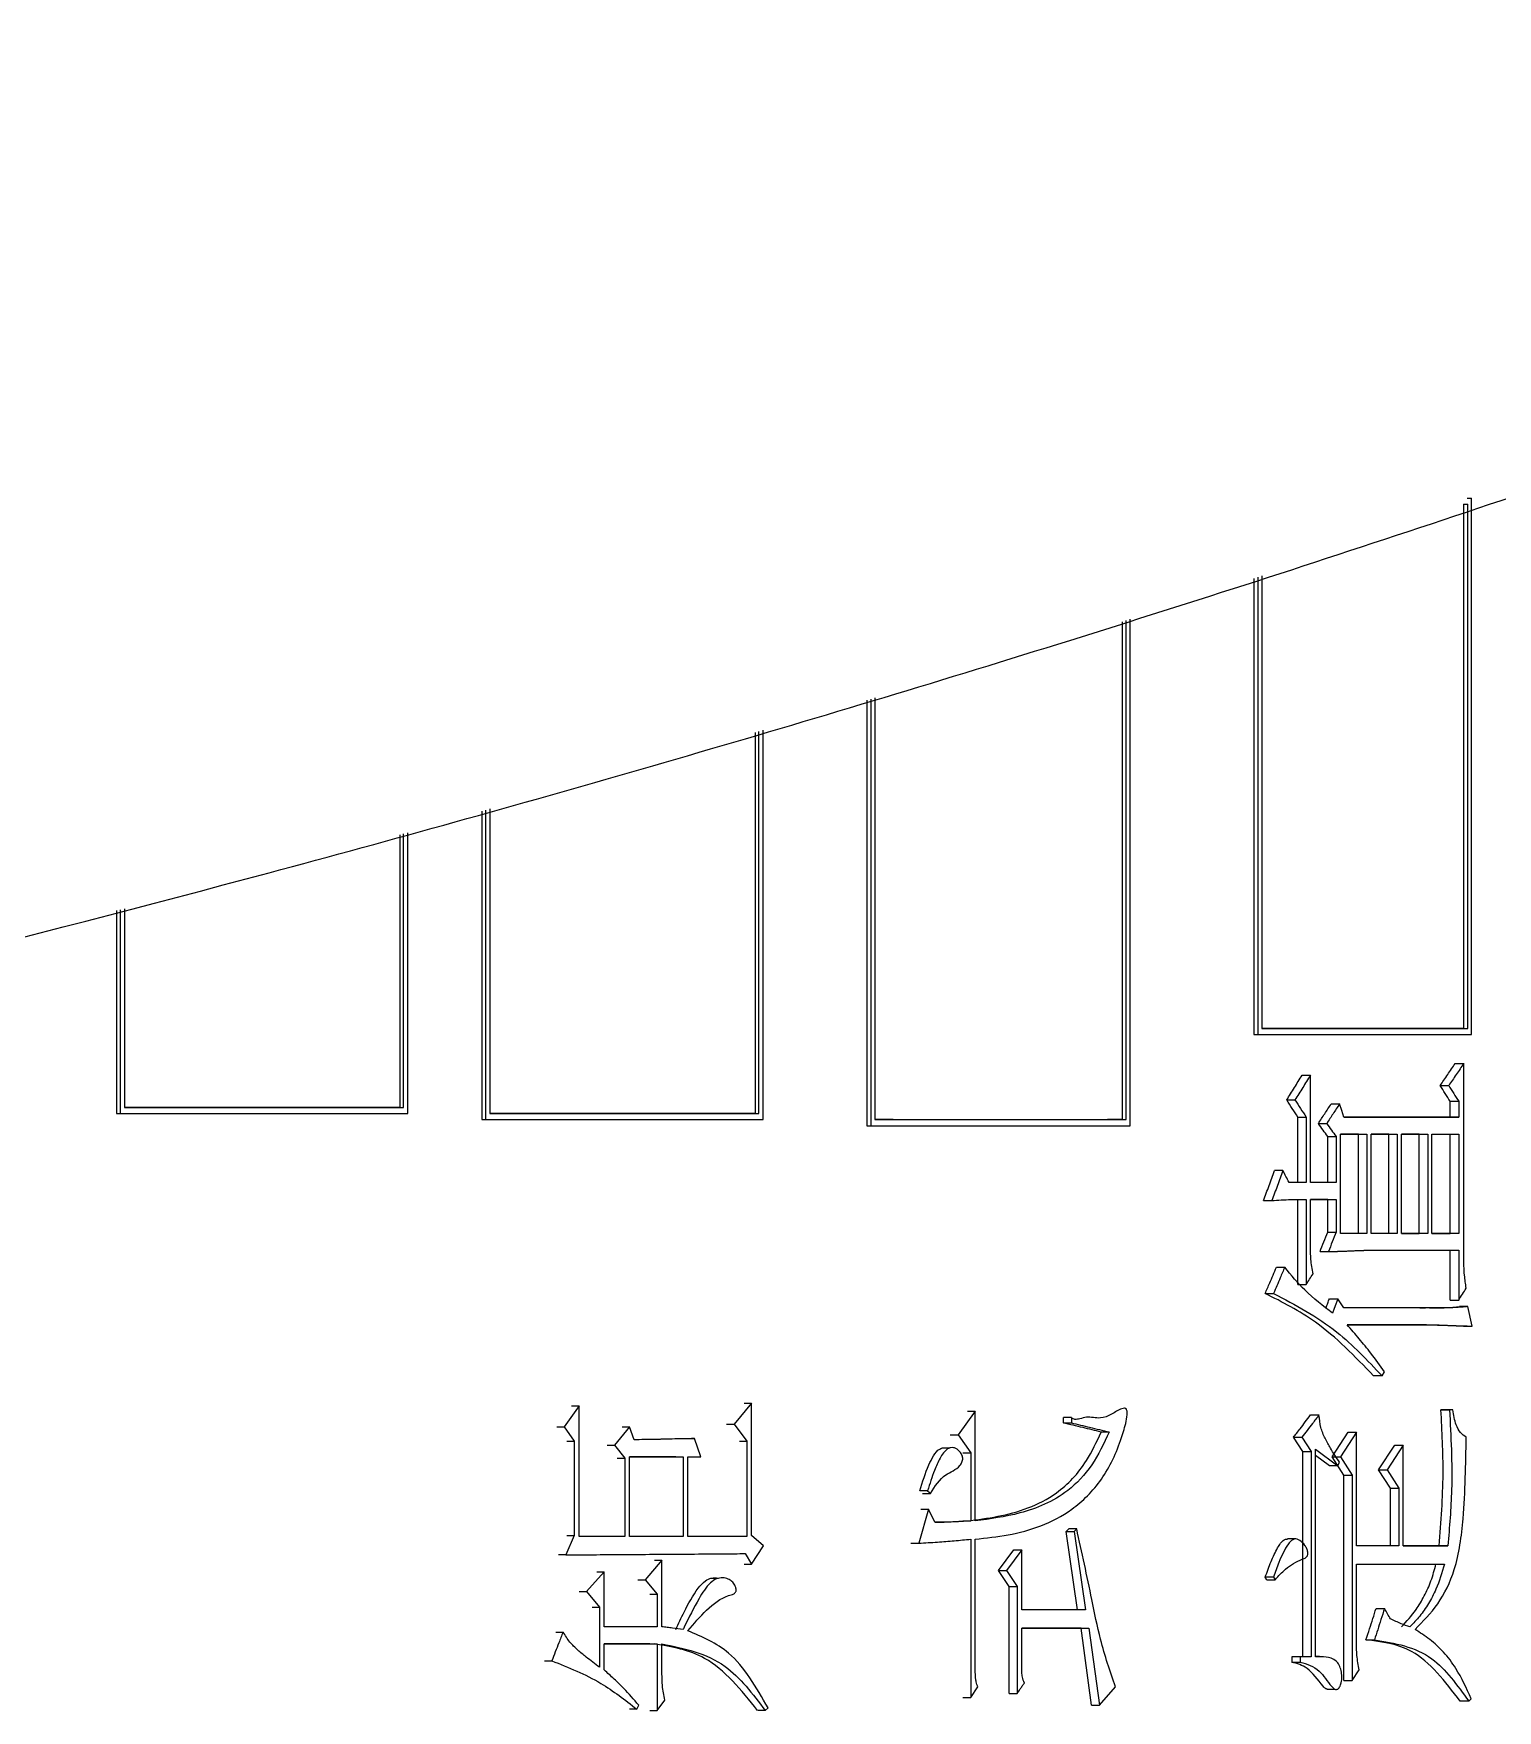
# Model space of a CAD drawing. Header units: millimetres. Extents: x 2404 to 4548, y 1024 to 2541.
# Drawn here: x 3312.78 to 3324.9, y 1251.01 to 1264.89 of the extents above; entities that cross this region are included whole.
import ezdxf

# ---------------------------------------------------------------- set-up
doc = ezdxf.new("R2010")
doc.units = ezdxf.units.MM

msp = doc.modelspace()

# ---------------------------------------------------------------- linework, layer by layer
at = {"color": 7, "linetype": 'Continuous', "lineweight": 25}
for p, q in [((3324.652, 1261.047), (3324.688, 1261.047)), ((3324.688, 1256.607), (3324.688, 1261.047)), ((3324.621, 1260.997), (3324.656, 1260.997)), ((3324.621, 1260.997), (3324.621, 1256.657)), ((3324.656, 1256.657), (3324.656, 1260.997)), ((3322.884, 1260.381), (3322.884, 1256.607)), ((3322.918, 1260.393), (3322.918, 1256.607)), ((3322.951, 1260.403), (3322.951, 1256.657)), ((3321.795, 1260.022), (3321.795, 1255.903)), ((3321.829, 1255.903), (3321.829, 1260.033)), ((3321.862, 1255.853), (3321.862, 1260.044)), ((3319.714, 1259.383), (3319.714, 1255.853)), ((3319.748, 1259.393), (3319.748, 1255.903)), ((3319.682, 1259.374), (3319.682, 1255.853)), ((3318.756, 1259.107), (3318.756, 1255.953)), ((3318.788, 1255.953), (3318.788, 1259.116)), ((3318.823, 1255.903), (3318.823, 1259.126)), ((3316.494, 1258.455), (3316.494, 1255.903)), ((3316.524, 1258.463), (3316.524, 1255.903)), ((3316.56, 1258.474), (3316.56, 1255.953)), ((3315.845, 1256.003), (3315.845, 1258.267)), ((3315.881, 1255.953), (3315.881, 1258.278)), ((3315.815, 1258.259), (3315.815, 1256.003)), ((3313.47, 1257.633), (3313.47, 1255.953)), ((3313.498, 1257.639), (3313.498, 1255.953)), ((3313.535, 1257.649), (3313.535, 1256.003)), ((3322.884, 1256.607), (3324.652, 1256.607)), ((3322.884, 1256.607), (3322.918, 1256.607)), ((3322.918, 1256.607), (3324.688, 1256.607)), ((3322.951, 1256.657), (3324.656, 1256.657)), ((3324.621, 1256.657), (3322.951, 1256.657)), ((3324.621, 1256.657), (3324.656, 1256.657)), ((3324.652, 1256.607), (3324.688, 1256.607)), ((3324.552, 1256.368), (3324.623, 1256.368)), ((3323.284, 1256.271), (3323.353, 1256.271)), ((3323.353, 1255.384), (3323.353, 1256.271)), ((3324.427, 1256.185), (3324.498, 1256.185)), ((3323.157, 1256.066), (3323.225, 1256.066)), ((3324.51, 1256.055), (3324.581, 1256.055)), ((3324.51, 1255.925), (3324.51, 1256.055)), ((3324.581, 1256.055), (3324.581, 1255.925)), ((3313.47, 1255.953), (3315.852, 1255.953)), ((3313.47, 1255.953), (3313.498, 1255.953)), ((3315.815, 1256.003), (3315.845, 1256.003)), ((3315.852, 1255.953), (3315.881, 1255.953)), ((3318.756, 1255.953), (3318.788, 1255.953)), ((3323.249, 1255.925), (3323.318, 1255.925)), ((3323.249, 1255.384), (3323.249, 1255.925)), ((3323.318, 1255.925), (3323.318, 1255.384)), ((3323.525, 1256.033), (3323.594, 1256.033)), ((3324.581, 1255.925), (3323.629, 1255.925)), ((3323.629, 1255.925), (3324.51, 1255.925)), ((3324.51, 1255.925), (3324.581, 1255.925)), ((3316.494, 1255.903), (3318.792, 1255.903)), ((3316.494, 1255.903), (3316.524, 1255.903)), ((3318.792, 1255.903), (3318.823, 1255.903)), ((3319.682, 1255.853), (3319.748, 1255.853)), ((3319.682, 1255.853), (3319.714, 1255.853)), ((3319.9, 1255.903), (3319.748, 1255.903)), ((3320.24, 1255.853), (3321.828, 1255.853)), ((3321.795, 1255.903), (3321.674, 1255.903)), ((3321.795, 1255.903), (3321.829, 1255.903)), ((3321.828, 1255.853), (3321.862, 1255.853)), ((3323.419, 1255.871), (3323.488, 1255.871)), ((3323.601, 1254.962), (3323.601, 1255.784)), ((3323.601, 1255.784), (3323.819, 1255.784)), ((3323.75, 1255.784), (3323.601, 1255.784)), ((3323.75, 1255.784), (3323.819, 1255.784)), ((3323.75, 1254.962), (3323.75, 1255.784)), ((3323.819, 1255.784), (3323.819, 1254.962)), ((3323.855, 1254.962), (3323.855, 1255.784)), ((3323.855, 1255.784), (3324.072, 1255.784)), ((3324.002, 1255.784), (3323.855, 1255.784)), ((3324.002, 1255.784), (3324.072, 1255.784)), ((3324.002, 1254.962), (3324.002, 1255.784)), ((3324.072, 1255.784), (3324.072, 1254.962)), ((3324.107, 1254.962), (3324.107, 1255.784)), ((3324.107, 1255.784), (3324.324, 1255.784)), ((3324.253, 1255.784), (3324.107, 1255.784)), ((3324.253, 1255.784), (3324.324, 1255.784)), ((3324.253, 1254.962), (3324.253, 1255.784)), ((3324.324, 1255.784), (3324.324, 1254.962)), ((3324.358, 1254.962), (3324.358, 1255.784)), ((3324.358, 1255.784), (3324.581, 1255.784)), ((3324.51, 1254.962), (3324.51, 1255.784)), ((3324.581, 1255.784), (3324.581, 1254.962)), ((3323.496, 1255.763), (3323.566, 1255.763)), ((3323.496, 1255.384), (3323.496, 1255.763)), ((3323.566, 1255.763), (3323.566, 1255.384)), ((3323.126, 1255.481), (3323.057, 1255.481)), ((3323.318, 1255.384), (3323.176, 1255.384)), ((3323.566, 1255.384), (3323.353, 1255.384)), ((3322.965, 1255.233), (3323.033, 1255.233)), ((3323.249, 1254.54), (3323.249, 1255.243)), ((3323.318, 1255.243), (3323.318, 1254.54)), ((3323.353, 1255.243), (3323.566, 1255.243)), ((3323.353, 1254.843), (3323.353, 1255.243)), ((3323.496, 1255.243), (3323.353, 1255.243)), ((3323.496, 1255.243), (3323.566, 1255.243)), ((3323.496, 1254.973), (3323.496, 1255.243)), ((3323.566, 1255.243), (3323.566, 1254.973)), ((3323.496, 1254.973), (3323.566, 1254.973)), ((3323.819, 1254.962), (3323.601, 1254.962)), ((3324.072, 1254.962), (3323.855, 1254.962)), ((3324.324, 1254.962), (3324.107, 1254.962)), ((3324.107, 1254.962), (3324.253, 1254.962)), ((3324.324, 1254.962), (3324.253, 1254.962)), ((3324.581, 1254.962), (3324.358, 1254.962)), ((3324.358, 1254.962), (3324.51, 1254.962)), ((3324.581, 1254.962), (3324.51, 1254.962)), ((3323.433, 1254.811), (3323.502, 1254.811)), ((3323.798, 1254.822), (3324.581, 1254.822)), ((3324.51, 1254.41), (3324.51, 1254.822)), ((3324.581, 1254.822), (3324.581, 1254.41)), ((3323.071, 1254.681), (3323.14, 1254.681)), ((3323.249, 1254.54), (3323.318, 1254.54)), ((3322.979, 1254.465), (3323.048, 1254.465)), ((3323.51, 1254.421), (3323.58, 1254.421)), ((3323.629, 1254.346), (3323.58, 1254.421)), ((3324.51, 1254.41), (3324.581, 1254.41)), ((3324.331, 1254.346), (3323.629, 1254.346)), ((3324.26, 1254.346), (3324.306, 1254.346)), ((3324.657, 1254.356), (3324.587, 1254.356)), ((3324.692, 1254.194), (3324.657, 1254.356)), ((3323.657, 1254.205), (3324.358, 1254.205)), ((3324.288, 1254.205), (3323.657, 1254.205)), ((3324.288, 1254.205), (3324.358, 1254.205)), ((3324.621, 1254.194), (3324.692, 1254.194)), ((3323.946, 1253.783), (3323.876, 1253.783)), ((3323.946, 1253.783), (3323.967, 1253.816)), ((3318.726, 1253.556), (3318.582, 1253.383)), ((3318.664, 1253.556), (3318.726, 1253.556)), ((3318.726, 1252.463), (3318.726, 1253.556)), ((3317.298, 1253.534), (3317.174, 1253.361)), ((3317.237, 1253.534), (3317.298, 1253.534)), ((3317.298, 1252.453), (3317.298, 1253.534)), ((3320.578, 1253.491), (3320.437, 1253.296)), ((3320.513, 1253.491), (3320.578, 1253.491)), ((3320.578, 1252.582), (3320.578, 1253.491)), ((3321.374, 1253.437), (3321.308, 1253.437)), ((3321.308, 1253.394), (3321.308, 1253.437)), ((3321.374, 1253.437), (3321.374, 1253.394)), ((3323.355, 1253.459), (3323.424, 1253.459)), ((3324.434, 1253.502), (3324.505, 1253.502)), ((3324.462, 1253.502), (3324.434, 1253.502)), ((3324.532, 1253.502), (3324.462, 1253.502)), ((3324.532, 1253.502), (3324.505, 1253.502)), ((3317.113, 1253.361), (3317.174, 1253.361)), ((3317.174, 1253.361), (3317.259, 1253.242)), ((3317.715, 1253.361), (3317.592, 1253.21)), ((3317.654, 1253.361), (3317.715, 1253.361)), ((3317.754, 1253.253), (3317.715, 1253.361)), ((3318.519, 1253.383), (3318.582, 1253.383)), ((3318.582, 1253.383), (3318.688, 1253.242)), ((3320.372, 1253.296), (3320.437, 1253.296)), ((3320.437, 1253.296), (3320.541, 1253.145)), ((3321.308, 1253.394), (3321.374, 1253.394)), ((3321.688, 1253.318), (3321.621, 1253.318)), ((3323.213, 1253.275), (3323.282, 1253.275)), ((3323.291, 1253.156), (3323.213, 1253.275)), ((3323.282, 1253.275), (3323.36, 1253.156)), ((3323.532, 1253.112), (3323.665, 1253.318)), ((3323.735, 1253.318), (3323.601, 1253.112)), ((3323.665, 1253.318), (3323.735, 1253.318)), ((3323.735, 1252.377), (3323.735, 1253.318)), ((3317.198, 1253.242), (3317.259, 1253.242)), ((3317.259, 1253.242), (3317.259, 1252.463)), ((3317.531, 1253.21), (3317.592, 1253.21)), ((3317.592, 1253.21), (3317.677, 1253.102)), ((3318.191, 1253.264), (3318.253, 1253.264)), ((3318.307, 1253.112), (3318.253, 1253.264)), ((3318.626, 1253.242), (3318.688, 1253.242)), ((3318.688, 1253.242), (3318.688, 1252.453)), ((3320.367, 1253.185), (3320.301, 1253.185)), ((3320.476, 1253.145), (3320.541, 1253.145)), ((3320.541, 1253.145), (3320.541, 1252.582)), ((3323.291, 1253.156), (3323.36, 1253.156)), ((3323.291, 1251.457), (3323.291, 1253.156)), ((3323.36, 1253.156), (3323.36, 1251.457)), ((3323.396, 1253.177), (3323.58, 1253.037)), ((3323.396, 1251.457), (3323.396, 1253.177)), ((3323.918, 1253.004), (3324.051, 1253.21)), ((3324.121, 1253.21), (3323.988, 1253.004)), ((3324.051, 1253.21), (3324.121, 1253.21)), ((3324.121, 1252.377), (3324.121, 1253.21)), ((3317.615, 1253.102), (3317.677, 1253.102)), ((3317.677, 1253.102), (3317.677, 1252.453)), ((3317.715, 1252.453), (3317.715, 1253.112)), ((3317.715, 1253.112), (3318.161, 1253.112)), ((3318.099, 1253.112), (3317.715, 1253.112)), ((3318.099, 1253.112), (3318.161, 1253.112)), ((3318.161, 1253.112), (3318.161, 1252.453)), ((3318.2, 1253.112), (3318.307, 1253.112)), ((3318.2, 1252.453), (3318.2, 1253.112)), ((3318.245, 1253.112), (3318.307, 1253.112)), ((3323.51, 1253.037), (3323.396, 1253.124)), ((3323.58, 1253.037), (3323.51, 1253.037)), ((3323.532, 1253.112), (3323.601, 1253.112)), ((3323.63, 1252.961), (3323.532, 1253.112)), ((3323.58, 1253.037), (3323.594, 1253.069)), ((3323.601, 1253.112), (3323.7, 1252.961)), ((3323.918, 1253.004), (3323.988, 1253.004)), ((3324.016, 1252.853), (3323.918, 1253.004)), ((3323.988, 1253.004), (3324.086, 1252.853)), ((3323.63, 1252.961), (3323.7, 1252.961)), ((3323.63, 1251.263), (3323.63, 1252.961)), ((3323.7, 1252.961), (3323.7, 1251.263)), ((3324.016, 1252.853), (3324.086, 1252.853)), ((3324.016, 1252.377), (3324.016, 1252.853)), ((3324.086, 1252.853), (3324.086, 1252.377)), ((3320.142, 1252.81), (3320.207, 1252.81)), ((3320.192, 1252.68), (3320.11, 1252.398)), ((3320.127, 1252.68), (3320.192, 1252.68)), ((3320.244, 1252.572), (3320.192, 1252.68)), ((3320.476, 1252.582), (3320.541, 1252.582)), ((3317.259, 1252.463), (3317.189, 1252.301)), ((3317.677, 1252.453), (3317.298, 1252.453)), ((3318.161, 1252.453), (3317.715, 1252.453)), ((3318.688, 1252.453), (3318.2, 1252.453)), ((3318.825, 1252.377), (3318.726, 1252.463)), ((3321.352, 1252.517), (3321.33, 1252.496)), ((3321.33, 1252.496), (3321.396, 1252.496)), ((3321.425, 1251.847), (3321.33, 1252.496)), ((3321.418, 1252.517), (3321.352, 1252.517)), ((3321.418, 1252.517), (3321.396, 1252.496)), ((3321.396, 1252.496), (3321.491, 1251.847)), ((3317.189, 1252.301), (3317.129, 1252.301)), ((3318.673, 1252.312), (3318.726, 1252.225)), ((3318.726, 1252.225), (3318.825, 1252.377)), ((3320.045, 1252.398), (3320.11, 1252.398)), ((3320.541, 1252.431), (3320.541, 1251.122)), ((3320.578, 1251.338), (3320.578, 1252.431)), ((3320.772, 1252.171), (3320.897, 1252.344)), ((3320.963, 1252.344), (3320.837, 1252.171)), ((3320.897, 1252.344), (3320.963, 1252.344)), ((3320.963, 1251.847), (3320.963, 1252.344)), ((3323.232, 1252.433), (3323.163, 1252.433)), ((3324.086, 1252.377), (3323.735, 1252.377)), ((3324.491, 1252.377), (3324.121, 1252.377)), ((3324.121, 1252.377), (3324.42, 1252.377)), ((3324.42, 1252.377), (3324.491, 1252.377)), ((3317.507, 1252.16), (3317.36, 1251.998)), ((3317.446, 1252.16), (3317.507, 1252.16)), ((3317.507, 1251.706), (3317.507, 1252.16)), ((3317.985, 1252.258), (3317.846, 1252.096)), ((3317.923, 1252.258), (3317.985, 1252.258)), ((3317.985, 1251.706), (3317.985, 1252.258)), ((3318.664, 1252.225), (3318.726, 1252.225)), ((3320.772, 1252.171), (3320.837, 1252.171)), ((3320.86, 1252.041), (3320.772, 1252.171)), ((3320.837, 1252.171), (3320.926, 1252.041)), ((3323.735, 1251.566), (3323.735, 1252.225)), ((3323.735, 1252.225), (3324.463, 1252.225)), ((3317.785, 1252.096), (3317.846, 1252.096)), ((3317.846, 1252.096), (3317.946, 1251.977)), ((3318.449, 1252.107), (3318.386, 1252.107)), ((3320.86, 1252.041), (3320.926, 1252.041)), ((3320.86, 1251.154), (3320.86, 1252.041)), ((3323.048, 1252.117), (3322.979, 1252.117)), ((3322.993, 1252.096), (3322.979, 1252.117)), ((3322.993, 1252.096), (3323.062, 1252.096)), ((3323.048, 1252.117), (3323.062, 1252.096)), ((3317.299, 1251.998), (3317.36, 1251.998)), ((3317.36, 1251.998), (3317.468, 1251.868)), ((3317.885, 1251.977), (3317.946, 1251.977)), ((3317.946, 1251.977), (3317.946, 1251.706)), ((3317.407, 1251.868), (3317.468, 1251.868)), ((3317.468, 1251.868), (3317.468, 1251.371)), ((3321.491, 1251.847), (3320.963, 1251.847)), ((3323.897, 1251.858), (3323.967, 1251.858)), ((3317.105, 1251.663), (3317.166, 1251.663)), ((3317.946, 1251.706), (3317.507, 1251.706)), ((3320.963, 1251.695), (3321.52, 1251.695)), ((3320.963, 1251.371), (3320.963, 1251.695)), ((3321.454, 1251.695), (3320.963, 1251.695)), ((3321.454, 1251.695), (3321.52, 1251.695)), ((3321.541, 1251.057), (3321.454, 1251.695)), ((3321.52, 1251.695), (3321.608, 1251.057)), ((3317.507, 1251.565), (3317.946, 1251.565)), ((3317.507, 1251.349), (3317.507, 1251.565)), ((3317.884, 1251.565), (3317.507, 1251.565)), ((3317.885, 1251.565), (3317.946, 1251.565)), ((3317.946, 1251.565), (3317.946, 1251.014)), ((3317.985, 1251.317), (3317.985, 1251.565)), ((3323.813, 1251.598), (3323.883, 1251.598)), ((3317.012, 1251.425), (3317.073, 1251.425)), ((3323.199, 1251.457), (3323.199, 1251.414)), ((3323.268, 1251.457), (3323.199, 1251.457)), ((3323.199, 1251.414), (3323.268, 1251.414)), ((3323.268, 1251.457), (3323.268, 1251.414)), ((3323.36, 1251.457), (3323.268, 1251.457)), ((3323.428, 1251.459), (3323.396, 1251.459)), ((3323.7, 1251.263), (3323.756, 1251.349)), ((3320.541, 1251.122), (3320.601, 1251.209)), ((3321.608, 1251.057), (3321.739, 1251.209)), ((3323.489, 1251.19), (3323.559, 1251.19)), ((3323.63, 1251.263), (3323.7, 1251.263)), ((3317.777, 1251.025), (3317.792, 1251.057)), ((3317.946, 1251.014), (3318.008, 1251.1)), ((3320.476, 1251.122), (3320.541, 1251.122)), ((3320.86, 1251.154), (3320.926, 1251.154)), ((3321.541, 1251.057), (3321.608, 1251.057)), ((3324.664, 1251.09), (3324.593, 1251.09)), ((3324.664, 1251.09), (3324.685, 1251.111)), ((3318.84, 1251.014), (3318.863, 1251.035))]:
    msp.add_line(p, q, dxfattribs=at)
at = {"color": 7, "linetype": 'Continuous', "lineweight": 25, "flags": 128}
for points in [[(3324.623, 1254.767), (3324.623, 1255.362), (3324.623, 1256.368)], [(3323.629, 1255.925), (3323.612, 1255.979), (3323.594, 1256.033)], [(3323.58, 1254.421), (3323.564, 1254.376), (3323.551, 1254.339), (3323.537, 1254.302)], [(3320.184, 1252.831), (3320.161, 1252.831), (3320.14, 1252.831), (3320.12, 1252.831)], [(3320.184, 1252.831), (3320.196, 1252.82), (3320.207, 1252.81)], [(3317.198, 1252.463), (3317.213, 1252.463), (3317.229, 1252.463), (3317.259, 1252.463)], [(3320.926, 1252.041), (3320.926, 1251.598), (3320.926, 1251.154)], [(3317.777, 1251.025), (3317.753, 1251.025), (3317.734, 1251.025), (3317.716, 1251.025)], [(3317.885, 1251.014), (3317.9, 1251.014), (3317.915, 1251.014), (3317.946, 1251.014)], [(3318.84, 1251.014), (3318.817, 1251.014), (3318.797, 1251.014), (3318.778, 1251.014)]]:
    msp.add_lwpolyline(points, dxfattribs=at)
at = {"color": 7, "linetype": 'Continuous', "lineweight": 25}
for points, knots in [([(3270.162, 1252.13), (3272.722, 1252.154), (3276.302, 1252.189), (3281.572, 1252.468), (3286.036, 1252.803), (3291.352, 1253.369), (3296.921, 1254.142), (3302.735, 1255.152), (3308.706, 1256.408), (3314.782, 1257.919), (3320.92, 1259.69), (3327.085, 1261.724), (3333.249, 1264.023), (3339.385, 1266.589), (3345.473, 1269.419), (3351.493, 1272.513), (3357.426, 1275.867), (3363.255, 1279.48), (3368.965, 1283.345), (3374.54, 1287.459), (3379.967, 1291.816), (3385.233, 1296.411), (3390.324, 1301.235), (3395.229, 1306.283), (3399.936, 1311.546), (3404.434, 1317.016), (3408.712, 1322.684), (3412.761, 1328.541), (3416.571, 1334.578), (3420.132, 1340.784), (3423.437, 1347.148), (3426.478, 1353.661), (3429.247, 1360.31), (3431.738, 1367.085), (3433.943, 1373.972), (3435.858, 1380.961), (3437.476, 1388.039), (3438.794, 1395.192), (3439.807, 1402.409), (3440.512, 1409.676), (3440.904, 1416.981), (3440.983, 1424.309), (3440.746, 1431.647), (3440.192, 1438.981), (3439.32, 1446.299), (3438.13, 1453.586), (3436.622, 1460.829), (3434.797, 1468.013), (3432.656, 1475.126), (3430.202, 1482.154), (3427.437, 1489.082), (3424.365, 1495.898), (3420.988, 1502.589), (3417.31, 1509.141), (3413.336, 1515.541), (3409.071, 1521.776), (3404.52, 1527.834), (3399.688, 1533.703), (3394.581, 1539.369), (3389.205, 1544.822), (3383.758, 1549.869), (3378.284, 1554.522), (3372.826, 1558.791), (3367.201, 1562.833), (3361.42, 1566.642), (3355.492, 1570.21), (3349.43, 1573.532), (3343.244, 1576.602), (3336.948, 1579.416), (3330.554, 1581.968), (3324.079, 1584.254), (3317.541, 1586.27), (3310.966, 1588.012), (3304.393, 1589.477), (3297.899, 1590.659), (3291.61, 1591.556), (3286.086, 1592.139), (3281.203, 1592.507), (3276.379, 1592.747), (3270.405, 1592.864), (3264.888, 1592.753), (3259.619, 1592.482), (3255.154, 1592.144), (3249.838, 1591.579), (3244.269, 1590.806), (3238.456, 1589.796), (3232.485, 1588.54), (3226.409, 1587.029), (3220.271, 1585.258), (3214.105, 1583.224), (3207.942, 1580.925), (3201.805, 1578.359), (3195.717, 1575.529), (3189.697, 1572.435), (3183.765, 1569.081), (3177.936, 1565.469), (3172.226, 1561.603), (3166.65, 1557.489), (3161.223, 1553.132), (3155.957, 1548.537), (3150.866, 1543.713), (3145.961, 1538.665), (3141.254, 1533.402), (3136.756, 1527.932), (3132.478, 1522.264), (3128.43, 1516.407), (3124.62, 1510.37), (3121.058, 1504.164), (3117.753, 1497.8), (3114.711, 1491.288), (3111.949, 1484.636), (3109.612, 1478.354), (3108.333, 1474.249), (3107.77, 1472.441)], [0, 0, 0, 0, 0.0102074, 0.014274, 0.021037, 0.0280561, 0.0355867, 0.0434511, 0.0515783, 0.0599113, 0.0684099, 0.0770439, 0.085791, 0.0946336, 0.1035582, 0.112554, 0.1216124, 0.1307262, 0.1398897, 0.1490979, 0.1583469, 0.1676331, 0.1769537, 0.1863062, 0.1956884, 0.2050985, 0.2145348, 0.2239961, 0.233481, 0.2429885, 0.2525178, 0.262068, 0.2716385, 0.2812287, 0.2908382, 0.3004664, 0.3101132, 0.3197782, 0.3294613, 0.3391624, 0.3488814, 0.3586183, 0.3683733, 0.3781464, 0.387938, 0.3977483, 0.4075776, 0.4174265, 0.4272956, 0.4371854, 0.4470968, 0.4570307, 0.4669882, 0.4769704, 0.486979, 0.4970156, 0.5070822, 0.5171812, 0.5273154, 0.5374882, 0.5477037, 0.5569145, 0.5661226, 0.5753266, 0.5845258, 0.5937191, 0.6029052, 0.6120821, 0.6212471, 0.6303962, 0.6395236, 0.6486197, 0.6576679, 0.6666375, 0.6754633, 0.6839789, 0.6919633, 0.6976055, 0.7035012, 0.7112199, 0.7214273, 0.7254939, 0.7322569, 0.739276, 0.7468066, 0.754671, 0.7627982, 0.7711312, 0.7796298, 0.7882638, 0.7970109, 0.8058535, 0.8147781, 0.8237739, 0.8328323, 0.8419461, 0.8511096, 0.8603178, 0.8695668, 0.878853, 0.8881736, 0.8975261, 0.9069083, 0.9163184, 0.9257547, 0.935216, 0.9447009, 0.9542084, 0.9637377, 0.9732879, 0.9828584, 0.9924486, 1, 1, 1, 1]), ([(3324.427, 1256.185), (3324.448, 1256.215), (3324.49, 1256.276), (3324.531, 1256.338), (3324.552, 1256.368)], [0, 0, 0, 0, 0.499999, 1, 1, 1, 1]), ([(3324.623, 1256.368), (3324.602, 1256.338), (3324.56, 1256.276), (3324.518, 1256.215), (3324.498, 1256.185)], [0, 0, 0, 0, 0.5, 1, 1, 1, 1]), ([(3323.157, 1256.066), (3323.178, 1256.1), (3323.221, 1256.168), (3323.263, 1256.237), (3323.284, 1256.271)], [0, 0, 0, 0, 0.499999, 1, 1, 1, 1]), ([(3323.353, 1256.271), (3323.332, 1256.237), (3323.289, 1256.168), (3323.247, 1256.1), (3323.225, 1256.066)], [0, 0, 0, 0, 0.5, 1, 1, 1, 1]), ([(3324.51, 1256.055), (3324.497, 1256.076), (3324.469, 1256.12), (3324.441, 1256.163), (3324.427, 1256.185)], [0, 0, 0, 0, 0.5, 1, 1, 1, 1]), ([(3324.498, 1256.185), (3324.512, 1256.163), (3324.539, 1256.12), (3324.567, 1256.076), (3324.581, 1256.055)], [0, 0, 0, 0, 0.499999, 1, 1, 1, 1]), ([(3323.249, 1255.925), (3323.234, 1255.948), (3323.203, 1255.995), (3323.172, 1256.042), (3323.157, 1256.066)], [0, 0, 0, 0, 0.5, 1, 1, 1, 1]), ([(3323.225, 1256.066), (3323.241, 1256.042), (3323.272, 1255.995), (3323.302, 1255.948), (3323.318, 1255.925)], [0, 0, 0, 0, 0.499999, 1, 1, 1, 1]), ([(3313.498, 1255.953), (3313.739, 1255.953), (3314.221, 1255.953), (3315.017, 1255.953), (3315.567, 1255.953), (3315.881, 1255.953)], [0, 0, 0, 0, 0.300085, 0.60017, 1, 1, 1, 1]), ([(3313.535, 1256.003), (3313.776, 1256.003), (3314.258, 1256.003), (3315.029, 1256.003), (3315.555, 1256.003), (3315.845, 1256.003)], [0, 0, 0, 0, 0.30968, 0.61936, 1, 1, 1, 1]), ([(3315.815, 1256.003), (3315.625, 1256.003), (3315.244, 1256.003), (3314.487, 1256.003), (3313.914, 1256.003), (3313.535, 1256.003)], [0, 0, 0, 0, 0.253112, 0.506224, 1, 1, 1, 1]), ([(3316.56, 1255.953), (3316.793, 1255.953), (3317.258, 1255.953), (3318.001, 1255.953), (3318.508, 1255.953), (3318.788, 1255.953)], [0, 0, 0, 0, 0.30968, 0.61936, 1, 1, 1, 1]), ([(3318.756, 1255.953), (3318.573, 1255.953), (3318.206, 1255.953), (3317.477, 1255.953), (3316.925, 1255.953), (3316.56, 1255.953)], [0, 0, 0, 0, 0.2534485, 0.506897, 1, 1, 1, 1]), ([(3323.419, 1255.871), (3323.436, 1255.898), (3323.472, 1255.952), (3323.507, 1256.006), (3323.525, 1256.033)], [0, 0, 0, 0, 0.4999987, 1, 1, 1, 1]), ([(3323.594, 1256.033), (3323.576, 1256.006), (3323.541, 1255.952), (3323.506, 1255.898), (3323.488, 1255.871)], [0, 0, 0, 0, 0.499999, 1, 1, 1, 1]), ([(3316.524, 1255.903), (3316.757, 1255.903), (3317.222, 1255.903), (3317.99, 1255.903), (3318.52, 1255.903), (3318.823, 1255.903)], [0, 0, 0, 0, 0.300085, 0.60017, 1, 1, 1, 1]), ([(3319.714, 1255.853), (3319.931, 1255.853), (3320.367, 1255.853), (3321.084, 1255.853), (3321.579, 1255.853), (3321.862, 1255.853)], [0, 0, 0, 0, 0.300081, 0.600162, 1, 1, 1, 1]), ([(3319.748, 1255.903), (3319.966, 1255.903), (3320.401, 1255.903), (3321.095, 1255.903), (3321.568, 1255.903), (3321.829, 1255.903)], [0, 0, 0, 0, 0.309921, 0.619841, 1, 1, 1, 1]), ([(3323.496, 1255.763), (3323.483, 1255.781), (3323.458, 1255.817), (3323.432, 1255.853), (3323.419, 1255.871)], [0, 0, 0, 0, 0.5000002, 1, 1, 1, 1]), ([(3323.488, 1255.871), (3323.501, 1255.853), (3323.527, 1255.817), (3323.553, 1255.781), (3323.566, 1255.763)], [0, 0, 0, 0, 0.499999, 1, 1, 1, 1]), ([(3322.965, 1255.233), (3322.98, 1255.274), (3323.011, 1255.357), (3323.042, 1255.44), (3323.057, 1255.481)], [0, 0, 0, 0, 0.5, 1, 1, 1, 1]), ([(3323.126, 1255.481), (3323.11, 1255.44), (3323.08, 1255.357), (3323.049, 1255.274), (3323.033, 1255.233)], [0, 0, 0, 0, 0.499999, 1, 1, 1, 1]), ([(3323.176, 1255.384), (3323.167, 1255.4), (3323.151, 1255.433), (3323.134, 1255.465), (3323.126, 1255.481)], [0, 0, 0, 0, 0.500001, 1, 1, 1, 1]), ([(3323.033, 1255.233), (3323.06, 1255.235), (3323.112, 1255.239), (3323.207, 1255.243), (3323.276, 1255.243), (3323.318, 1255.243)], [0, 0, 0, 0, 0.276869, 0.553757, 1, 1, 1, 1]), ([(3323.433, 1254.811), (3323.443, 1254.838), (3323.465, 1254.892), (3323.486, 1254.946), (3323.496, 1254.973)], [0, 0, 0, 0, 0.499999, 1, 1, 1, 1]), ([(3323.566, 1254.973), (3323.555, 1254.946), (3323.534, 1254.892), (3323.513, 1254.838), (3323.502, 1254.811)], [0, 0, 0, 0, 0.5, 1, 1, 1, 1]), ([(3323.375, 1254.627), (3323.367, 1254.667), (3323.355, 1254.738), (3323.354, 1254.811), (3323.353, 1254.843)], [0, 0, 0, 0, 0.558835, 1, 1, 1, 1]), ([(3323.502, 1254.811), (3323.504, 1254.811), (3323.509, 1254.811), (3323.514, 1254.811), (3323.519, 1254.811), (3323.523, 1254.812), (3323.528, 1254.812), (3323.533, 1254.812), (3323.537, 1254.812), (3323.542, 1254.812), (3323.546, 1254.812), (3323.551, 1254.812), (3323.555, 1254.813), (3323.561, 1254.813), (3323.565, 1254.813), (3323.57, 1254.813), (3323.574, 1254.813), (3323.582, 1254.814), (3323.591, 1254.814), (3323.6, 1254.814), (3323.609, 1254.815), (3323.618, 1254.815), (3323.627, 1254.815), (3323.636, 1254.816), (3323.646, 1254.816), (3323.657, 1254.816), (3323.666, 1254.817), (3323.675, 1254.817), (3323.684, 1254.817), (3323.693, 1254.818), (3323.702, 1254.818), (3323.711, 1254.818), (3323.72, 1254.819), (3323.729, 1254.819), (3323.736, 1254.819), (3323.743, 1254.82), (3323.749, 1254.82), (3323.755, 1254.82), (3323.759, 1254.82), (3323.764, 1254.82), (3323.768, 1254.82), (3323.773, 1254.821), (3323.777, 1254.821), (3323.782, 1254.821), (3323.787, 1254.821), (3323.792, 1254.821), (3323.796, 1254.821), (3323.798, 1254.822)], [0, 0, 0, 0, 0.0228582, 0.0457162, 0.0571452, 0.0685742, 0.0914321, 0.1028611, 0.1142901, 0.1371481, 0.1485771, 0.1600061, 0.1828641, 0.1942931, 0.217151, 0.22858, 0.240009, 0.262867, 0.308583, 0.3314409, 0.3542989, 0.4000149, 0.4228729, 0.4457309, 0.4914468, 0.5143048, 0.5600208, 0.5828788, 0.6057367, 0.6514527, 0.6743107, 0.6971687, 0.7428846, 0.7657426, 0.7886006, 0.8114586, 0.8343166, 0.8571745, 0.8686035, 0.8800325, 0.9028905, 0.9143195, 0.9257485, 0.9486065, 0.9600355, 0.9800177, 1, 1, 1, 1]), ([(3322.979, 1254.465), (3322.991, 1254.494), (3323.013, 1254.544), (3323.044, 1254.616), (3323.062, 1254.659), (3323.071, 1254.681)], [0, 0, 0, 0, 0.402506, 0.701253, 1, 1, 1, 1]), ([(3323.14, 1254.681), (3323.128, 1254.652), (3323.106, 1254.601), (3323.075, 1254.529), (3323.057, 1254.486), (3323.048, 1254.465)], [0, 0, 0, 0, 0.402372, 0.701186, 1, 1, 1, 1]), ([(3323.537, 1254.302), (3323.458, 1254.362), (3323.316, 1254.468), (3323.194, 1254.616), (3323.14, 1254.681)], [0, 0, 0, 0, 0.5582906, 1, 1, 1, 1]), ([(3324.643, 1254.508), (3324.638, 1254.544), (3324.629, 1254.605), (3324.623, 1254.692), (3324.623, 1254.742), (3324.623, 1254.767)], [0, 0, 0, 0, 0.425218, 0.711978, 1, 1, 1, 1]), ([(3323.318, 1254.54), (3323.327, 1254.555), (3323.346, 1254.584), (3323.365, 1254.612), (3323.375, 1254.627)], [0, 0, 0, 0, 0.5, 1, 1, 1, 1]), ([(3323.876, 1253.783), (3323.721, 1253.944), (3323.446, 1254.228), (3323.121, 1254.393), (3322.979, 1254.465)], [0, 0, 0, 0, 0.563504, 1, 1, 1, 1]), ([(3323.048, 1254.465), (3323.228, 1254.37), (3323.552, 1254.2), (3323.825, 1253.911), (3323.946, 1253.783)], [0, 0, 0, 0, 0.556051, 1, 1, 1, 1]), ([(3323.484, 1254.346), (3323.484, 1254.347), (3323.488, 1254.359), (3323.497, 1254.384), (3323.506, 1254.409), (3323.51, 1254.421)], [0, 0, 0, 0, 0.010312, 0.505157, 1, 1, 1, 1]), ([(3324.581, 1254.41), (3324.591, 1254.427), (3324.612, 1254.459), (3324.633, 1254.492), (3324.643, 1254.508)], [0, 0, 0, 0, 0.499999, 1, 1, 1, 1]), ([(3324.657, 1254.356), (3324.655, 1254.356), (3324.65, 1254.356), (3324.64, 1254.355), (3324.629, 1254.354), (3324.619, 1254.353), (3324.613, 1254.352), (3324.608, 1254.352), (3324.603, 1254.352), (3324.597, 1254.351), (3324.589, 1254.351), (3324.579, 1254.35), (3324.569, 1254.349), (3324.559, 1254.349), (3324.549, 1254.348), (3324.538, 1254.348), (3324.528, 1254.347), (3324.518, 1254.347), (3324.508, 1254.347), (3324.498, 1254.346), (3324.488, 1254.346), (3324.478, 1254.346), (3324.467, 1254.346), (3324.457, 1254.346), (3324.447, 1254.345), (3324.437, 1254.345), (3324.429, 1254.345), (3324.422, 1254.345), (3324.415, 1254.345), (3324.409, 1254.345), (3324.404, 1254.345), (3324.399, 1254.345), (3324.394, 1254.345), (3324.389, 1254.345), (3324.384, 1254.345), (3324.379, 1254.345), (3324.374, 1254.345), (3324.368, 1254.345), (3324.363, 1254.345), (3324.358, 1254.345), (3324.353, 1254.345), (3324.348, 1254.345), (3324.343, 1254.346), (3324.337, 1254.346), (3324.333, 1254.346), (3324.331, 1254.346)], [0, 0, 0, 0, 0.023274, 0.046547, 0.093095, 0.116368, 0.139642, 0.151279, 0.162916, 0.18619, 0.209463, 0.232737, 0.279285, 0.302558, 0.325832, 0.372379, 0.395653, 0.418927, 0.465474, 0.488748, 0.512022, 0.558569, 0.581843, 0.605117, 0.651664, 0.674938, 0.698211, 0.721485, 0.744759, 0.756396, 0.779669, 0.791306, 0.802943, 0.826217, 0.837854, 0.84949, 0.872764, 0.884401, 0.896038, 0.919311, 0.930948, 0.942585, 0.965859, 0.977496, 1, 1, 1, 1]), ([(3324.34, 1254.346), (3324.354, 1254.345), (3324.402, 1254.345), (3324.485, 1254.347), (3324.553, 1254.353), (3324.587, 1254.356)], [0, 0, 0, 0, 0.171827, 0.585698, 1, 1, 1, 1]), ([(3323.967, 1253.816), (3323.93, 1253.868), (3323.862, 1253.963), (3323.757, 1254.09), (3323.691, 1254.167), (3323.657, 1254.205)], [0, 0, 0, 0, 0.38007, 0.689866, 1, 1, 1, 1]), ([(3324.621, 1254.194), (3324.58, 1254.195), (3324.504, 1254.198), (3324.393, 1254.202), (3324.323, 1254.204), (3324.288, 1254.205)], [0, 0, 0, 0, 0.371274, 0.685636, 1, 1, 1, 1]), ([(3324.358, 1254.205), (3324.361, 1254.205), (3324.366, 1254.205), (3324.373, 1254.205), (3324.378, 1254.204), (3324.383, 1254.204), (3324.388, 1254.204), (3324.393, 1254.204), (3324.398, 1254.204), (3324.404, 1254.204), (3324.409, 1254.203), (3324.414, 1254.203), (3324.42, 1254.203), (3324.428, 1254.203), (3324.438, 1254.202), (3324.449, 1254.202), (3324.459, 1254.202), (3324.469, 1254.201), (3324.48, 1254.201), (3324.49, 1254.201), (3324.5, 1254.2), (3324.511, 1254.2), (3324.521, 1254.2), (3324.531, 1254.199), (3324.542, 1254.199), (3324.552, 1254.199), (3324.56, 1254.198), (3324.567, 1254.198), (3324.575, 1254.198), (3324.583, 1254.198), (3324.59, 1254.197), (3324.597, 1254.197), (3324.602, 1254.197), (3324.607, 1254.197), (3324.612, 1254.197), (3324.617, 1254.197), (3324.623, 1254.196), (3324.628, 1254.196), (3324.633, 1254.196), (3324.638, 1254.196), (3324.643, 1254.196), (3324.648, 1254.196), (3324.653, 1254.195), (3324.659, 1254.195), (3324.664, 1254.195), (3324.669, 1254.195), (3324.674, 1254.195), (3324.679, 1254.195), (3324.685, 1254.194), (3324.689, 1254.194), (3324.692, 1254.194)], [0, 0, 0, 0, 0.023174, 0.046349, 0.057936, 0.069523, 0.092698, 0.104285, 0.115872, 0.139047, 0.150634, 0.162221, 0.185396, 0.20857, 0.231745, 0.278094, 0.301268, 0.324442, 0.370791, 0.393966, 0.41714, 0.463489, 0.486664, 0.509838, 0.556187, 0.579362, 0.602536, 0.625711, 0.648885, 0.672059, 0.695234, 0.718408, 0.729996, 0.741583, 0.764757, 0.776345, 0.787932, 0.811106, 0.822693, 0.834281, 0.857455, 0.869042, 0.88063, 0.903804, 0.915391, 0.926979, 0.950153, 0.96174, 0.973327, 1, 1, 1, 1]), ([(3320.578, 1252.431), (3320.669, 1252.441), (3320.944, 1252.47), (3321.318, 1252.599), (3321.637, 1252.91), (3321.768, 1253.189), (3321.824, 1253.383), (3321.838, 1253.459), (3321.835, 1253.491), (3321.833, 1253.502), (3321.828, 1253.509), (3321.822, 1253.514), (3321.81, 1253.516), (3321.769, 1253.505), (3321.707, 1253.462), (3321.608, 1253.421), (3321.518, 1253.45), (3321.449, 1253.428), (3321.412, 1253.421), (3321.389, 1253.425), (3321.379, 1253.431), (3321.375, 1253.436), (3321.374, 1253.437)], [0, 0, 0, 0, 0.12969, 0.391826, 0.53917, 0.686254, 0.737833, 0.763743, 0.768247, 0.772786, 0.775634, 0.778494, 0.782467, 0.792759, 0.837973, 0.883317, 0.939016, 0.96559, 0.984609, 0.99227, 0.998264, 1, 1, 1, 1]), ([(3323.213, 1253.275), (3323.231, 1253.298), (3323.264, 1253.34), (3323.311, 1253.401), (3323.34, 1253.439), (3323.355, 1253.459)], [0, 0, 0, 0, 0.376207, 0.688103, 1, 1, 1, 1]), ([(3323.424, 1253.459), (3323.406, 1253.436), (3323.374, 1253.393), (3323.327, 1253.332), (3323.297, 1253.294), (3323.282, 1253.275)], [0, 0, 0, 0, 0.375947, 0.687973, 1, 1, 1, 1]), ([(3323.594, 1253.069), (3323.568, 1253.107), (3323.525, 1253.169), (3323.474, 1253.265), (3323.435, 1253.355), (3323.428, 1253.424), (3323.424, 1253.459)], [0, 0, 0, 0, 0.334836, 0.553745, 0.775373, 1, 1, 1, 1]), ([(3324.42, 1252.377), (3324.435, 1252.575), (3324.463, 1252.95), (3324.443, 1253.325), (3324.434, 1253.502)], [0, 0, 0, 0, 0.529593, 1, 1, 1, 1]), ([(3324.505, 1253.502), (3324.516, 1253.281), (3324.536, 1252.905), (3324.504, 1252.531), (3324.491, 1252.377)], [0, 0, 0, 0, 0.586461, 1, 1, 1, 1]), ([(3324.643, 1253.275), (3324.627, 1253.286), (3324.592, 1253.309), (3324.55, 1253.39), (3324.539, 1253.459), (3324.532, 1253.502)], [0, 0, 0, 0, 0.268929, 0.548046, 1, 1, 1, 1]), ([(3320.513, 1252.582), (3320.597, 1252.593), (3320.85, 1252.627), (3321.208, 1252.741), (3321.489, 1253.034), (3321.583, 1253.237), (3321.621, 1253.318)], [0, 0, 0, 0, 0.194025, 0.585754, 0.833326, 1, 1, 1, 1]), ([(3321.688, 1253.318), (3321.643, 1253.223), (3321.553, 1253.032), (3321.305, 1252.775), (3320.966, 1252.635), (3320.702, 1252.599), (3320.578, 1252.582)], [0, 0, 0, 0, 0.194334, 0.390703, 0.714344, 1, 1, 1, 1]), ([(3321.621, 1253.318), (3321.571, 1253.33), (3321.494, 1253.349), (3321.389, 1253.374), (3321.335, 1253.387), (3321.308, 1253.394)], [0, 0, 0, 0, 0.482237, 0.741118, 1, 1, 1, 1]), ([(3321.374, 1253.394), (3321.425, 1253.381), (3321.502, 1253.363), (3321.607, 1253.338), (3321.661, 1253.324), (3321.688, 1253.318)], [0, 0, 0, 0, 0.481628, 0.740814, 1, 1, 1, 1]), ([(3324.219, 1251.685), (3324.285, 1251.751), (3324.417, 1251.883), (3324.571, 1252.197), (3324.633, 1252.682), (3324.639, 1253.05), (3324.643, 1253.275)], [0, 0, 0, 0, 0.189312, 0.380663, 0.622562, 1, 1, 1, 1]), ([(3318.253, 1253.264), (3318.192, 1253.262), (3318.127, 1253.261), (3318.057, 1253.26), (3318.042, 1253.259), (3318.027, 1253.259), (3318.011, 1253.259), (3317.996, 1253.258), (3317.98, 1253.258), (3317.961, 1253.257), (3317.946, 1253.257), (3317.93, 1253.257), (3317.915, 1253.256), (3317.9, 1253.256), (3317.873, 1253.256), (3317.825, 1253.255), (3317.782, 1253.254), (3317.754, 1253.253)], [0, 0, 0, 0, 0.369844, 0.392959, 0.416074, 0.462305, 0.48542, 0.508535, 0.554765, 0.577881, 0.624111, 0.647226, 0.670342, 0.716572, 0.739687, 0.832148, 1, 1, 1, 1]), ([(3320.12, 1252.831), (3320.142, 1252.905), (3320.173, 1253.007), (3320.231, 1253.12), (3320.268, 1253.173), (3320.296, 1253.182), (3320.301, 1253.184)], [0, 0, 0, 0, 0.537893, 0.745384, 0.947325, 1, 1, 1, 1]), ([(3320.207, 1252.81), (3320.245, 1252.869), (3320.313, 1252.973), (3320.428, 1253.006), (3320.47, 1253.067), (3320.478, 1253.103), (3320.466, 1253.136), (3320.446, 1253.161), (3320.424, 1253.18), (3320.399, 1253.19), (3320.374, 1253.189), (3320.33, 1253.171), (3320.283, 1253.101), (3320.231, 1252.982), (3320.202, 1252.889), (3320.184, 1252.831)], [0, 0, 0, 0, 0.207899, 0.367255, 0.399925, 0.431308, 0.463075, 0.497006, 0.528572, 0.558381, 0.588718, 0.619577, 0.72297, 0.829976, 1, 1, 1, 1]), ([(3320.541, 1252.582), (3320.514, 1252.58), (3320.46, 1252.576), (3320.361, 1252.572), (3320.289, 1252.572), (3320.244, 1252.572)], [0, 0, 0, 0, 0.273961, 0.547941, 1, 1, 1, 1]), ([(3320.244, 1252.572), (3320.249, 1252.572), (3320.282, 1252.572), (3320.36, 1252.574), (3320.431, 1252.579), (3320.476, 1252.582)], [0, 0, 0, 0, 0.072964, 0.423407, 1, 1, 1, 1]), ([(3321.739, 1251.209), (3321.695, 1251.338), (3321.615, 1251.572), (3321.528, 1252.018), (3321.461, 1252.322), (3321.418, 1252.517)], [0, 0, 0, 0, 0.310143, 0.557762, 1, 1, 1, 1]), ([(3317.189, 1252.301), (3317.273, 1252.302), (3317.442, 1252.303), (3317.693, 1252.305), (3317.902, 1252.306), (3318.11, 1252.307), (3318.294, 1252.309), (3318.496, 1252.311), (3318.614, 1252.311), (3318.673, 1252.312)], [0, 0, 0, 0, 0.168661, 0.337321, 0.505982, 0.590312, 0.758972, 0.879486, 1, 1, 1, 1]), ([(3320.11, 1252.398), (3320.162, 1252.401), (3320.26, 1252.407), (3320.404, 1252.418), (3320.496, 1252.427), (3320.541, 1252.431)], [0, 0, 0, 0, 0.3604321, 0.6801926, 1, 1, 1, 1]), ([(3322.979, 1252.117), (3322.995, 1252.161), (3323.025, 1252.245), (3323.068, 1252.338), (3323.105, 1252.399), (3323.131, 1252.425), (3323.153, 1252.434), (3323.162, 1252.432), (3323.163, 1252.432)], [0, 0, 0, 0, 0.345691, 0.672315, 0.79105, 0.911206, 0.988404, 1, 1, 1, 1]), ([(3323.062, 1252.096), (3323.089, 1252.126), (3323.156, 1252.201), (3323.247, 1252.252), (3323.31, 1252.274), (3323.325, 1252.288), (3323.33, 1252.299), (3323.333, 1252.311), (3323.331, 1252.329), (3323.324, 1252.355), (3323.302, 1252.389), (3323.274, 1252.416), (3323.243, 1252.434), (3323.219, 1252.433), (3323.193, 1252.42), (3323.144, 1252.361), (3323.097, 1252.254), (3323.062, 1252.158), (3323.048, 1252.117)], [0, 0, 0, 0, 0.137524, 0.335447, 0.378025, 0.3933, 0.403602, 0.413937, 0.429101, 0.455133, 0.490172, 0.557555, 0.588524, 0.619673, 0.649408, 0.693614, 0.870957, 1, 1, 1, 1]), ([(3324.107, 1251.706), (3324.149, 1251.751), (3324.219, 1251.826), (3324.297, 1251.96), (3324.355, 1252.085), (3324.38, 1252.178), (3324.392, 1252.225)], [0, 0, 0, 0, 0.332937, 0.552321, 0.774679, 1, 1, 1, 1]), ([(3324.463, 1252.225), (3324.442, 1252.154), (3324.407, 1252.037), (3324.332, 1251.897), (3324.26, 1251.792), (3324.205, 1251.735), (3324.177, 1251.706)], [0, 0, 0, 0, 0.34637, 0.567178, 0.784978, 1, 1, 1, 1]), ([(3318.099, 1251.684), (3318.122, 1251.732), (3318.178, 1251.852), (3318.254, 1251.992), (3318.336, 1252.087), (3318.394, 1252.111), (3318.434, 1252.115), (3318.453, 1252.107), (3318.455, 1252.106)], [0, 0, 0, 0, 0.2545356, 0.6322289, 0.7772264, 0.880906, 0.9842735, 1, 1, 1, 1]), ([(3318.199, 1251.674), (3318.249, 1251.732), (3318.35, 1251.85), (3318.483, 1251.954), (3318.569, 1251.973), (3318.588, 1251.985), (3318.595, 1251.993), (3318.598, 1252.001), (3318.599, 1252.012), (3318.597, 1252.029), (3318.586, 1252.055), (3318.565, 1252.083), (3318.53, 1252.106), (3318.486, 1252.114), (3318.434, 1252.106), (3318.361, 1252.054), (3318.272, 1251.913), (3318.204, 1251.778), (3318.164, 1251.691), (3318.161, 1251.684)], [0, 0, 0, 0, 0.181627, 0.364877, 0.405345, 0.414708, 0.422096, 0.428255, 0.434387, 0.44497, 0.464039, 0.494559, 0.524876, 0.568261, 0.613388, 0.663291, 0.787095, 0.985392, 1, 1, 1, 1]), ([(3323.813, 1251.598), (3323.823, 1251.629), (3323.842, 1251.687), (3323.87, 1251.774), (3323.888, 1251.83), (3323.897, 1251.858)], [0, 0, 0, 0, 0.354462, 0.677231, 1, 1, 1, 1]), ([(3323.967, 1251.858), (3323.957, 1251.827), (3323.938, 1251.768), (3323.91, 1251.682), (3323.892, 1251.626), (3323.883, 1251.598)], [0, 0, 0, 0, 0.354383, 0.677192, 1, 1, 1, 1]), ([(3324.016, 1251.771), (3324.008, 1251.785), (3323.991, 1251.814), (3323.975, 1251.843), (3323.967, 1251.858)], [0, 0, 0, 0, 0.499998, 1, 1, 1, 1]), ([(3324.177, 1251.706), (3324.153, 1251.714), (3324.114, 1251.727), (3324.06, 1251.751), (3324.031, 1251.764), (3324.016, 1251.771)], [0, 0, 0, 0, 0.443144, 0.721519, 1, 1, 1, 1]), ([(3317.166, 1251.663), (3317.154, 1251.633), (3317.133, 1251.578), (3317.102, 1251.499), (3317.082, 1251.449), (3317.073, 1251.425)], [0, 0, 0, 0, 0.380374, 0.690187, 1, 1, 1, 1]), ([(3317.468, 1251.371), (3317.431, 1251.399), (3317.371, 1251.445), (3317.287, 1251.512), (3317.219, 1251.577), (3317.184, 1251.634), (3317.166, 1251.663)], [0, 0, 0, 0, 0.336864, 0.555373, 0.775639, 1, 1, 1, 1]), ([(3318.161, 1251.684), (3318.132, 1251.688), (3318.088, 1251.694), (3318.029, 1251.701), (3317.999, 1251.704), (3317.985, 1251.706)], [0, 0, 0, 0, 0.499999, 0.749999, 1, 1, 1, 1]), ([(3318.863, 1251.035), (3318.765, 1251.206), (3318.593, 1251.506), (3318.318, 1251.623), (3318.199, 1251.674)], [0, 0, 0, 0, 0.56753, 1, 1, 1, 1]), ([(3324.685, 1251.111), (3324.645, 1251.198), (3324.58, 1251.339), (3324.459, 1251.5), (3324.343, 1251.604), (3324.26, 1251.658), (3324.219, 1251.685)], [0, 0, 0, 0, 0.347372, 0.56793, 0.785018, 1, 1, 1, 1]), ([(3318.777, 1251.014), (3318.641, 1251.183), (3318.399, 1251.482), (3318.067, 1251.54), (3317.923, 1251.565)], [0, 0, 0, 0, 0.566016, 1, 1, 1, 1]), ([(3317.985, 1251.565), (3318.169, 1251.527), (3318.503, 1251.458), (3318.736, 1251.151), (3318.84, 1251.014)], [0, 0, 0, 0, 0.551707, 1, 1, 1, 1]), ([(3323.756, 1251.349), (3323.749, 1251.389), (3323.737, 1251.46), (3323.735, 1251.533), (3323.735, 1251.566)], [0, 0, 0, 0, 0.558835, 1, 1, 1, 1]), ([(3324.593, 1251.09), (3324.468, 1251.254), (3324.246, 1251.544), (3323.944, 1251.582), (3323.813, 1251.598)], [0, 0, 0, 0, 0.565517, 1, 1, 1, 1]), ([(3323.883, 1251.598), (3324.05, 1251.571), (3324.355, 1251.522), (3324.568, 1251.223), (3324.664, 1251.09)], [0, 0, 0, 0, 0.551895, 1, 1, 1, 1]), ([(3317.073, 1251.425), (3317.211, 1251.37), (3317.459, 1251.272), (3317.679, 1251.101), (3317.777, 1251.025)], [0, 0, 0, 0, 0.556947, 1, 1, 1, 1]), ([(3317.792, 1251.057), (3317.752, 1251.104), (3317.686, 1251.18), (3317.589, 1251.275), (3317.534, 1251.324), (3317.507, 1251.349)], [0, 0, 0, 0, 0.450179, 0.724893, 1, 1, 1, 1]), ([(3320.601, 1251.209), (3320.595, 1251.222), (3320.586, 1251.244), (3320.581, 1251.279), (3320.579, 1251.308), (3320.579, 1251.328), (3320.578, 1251.338)], [0, 0, 0, 0, 0.335689, 0.556704, 0.778126, 1, 1, 1, 1]), ([(3320.985, 1251.241), (3320.979, 1251.257), (3320.968, 1251.285), (3320.964, 1251.33), (3320.963, 1251.357), (3320.963, 1251.371)], [0, 0, 0, 0, 0.400023, 0.697528, 1, 1, 1, 1]), ([(3323.493, 1251.191), (3323.489, 1251.192), (3323.476, 1251.193), (3323.42, 1251.259), (3323.344, 1251.372), (3323.243, 1251.401), (3323.199, 1251.414)], [0, 0, 0, 0, 0.036377, 0.114476, 0.614892, 1, 1, 1, 1]), ([(3323.268, 1251.414), (3323.325, 1251.398), (3323.427, 1251.368), (3323.498, 1251.243), (3323.548, 1251.192), (3323.57, 1251.185), (3323.586, 1251.195), (3323.599, 1251.213), (3323.61, 1251.246), (3323.615, 1251.294), (3323.609, 1251.344), (3323.593, 1251.391), (3323.553, 1251.441), (3323.482, 1251.459), (3323.424, 1251.458), (3323.396, 1251.457)], [0, 0, 0, 0, 0.230342, 0.416704, 0.453392, 0.487581, 0.504129, 0.522219, 0.561724, 0.611998, 0.663323, 0.713955, 0.762021, 0.881086, 1, 1, 1, 1]), ([(3318.008, 1251.1), (3318, 1251.14), (3317.986, 1251.211), (3317.985, 1251.284), (3317.985, 1251.317)], [0, 0, 0, 0, 0.558835, 1, 1, 1, 1]), ([(3320.926, 1251.154), (3320.934, 1251.167), (3320.948, 1251.188), (3320.968, 1251.216), (3320.979, 1251.233), (3320.985, 1251.241)], [0, 0, 0, 0, 0.432631, 0.716316, 1, 1, 1, 1])]:
    msp.add_open_spline(points, degree=3, knots=knots, dxfattribs=at)

doc.saveas('drawing.dxf')
